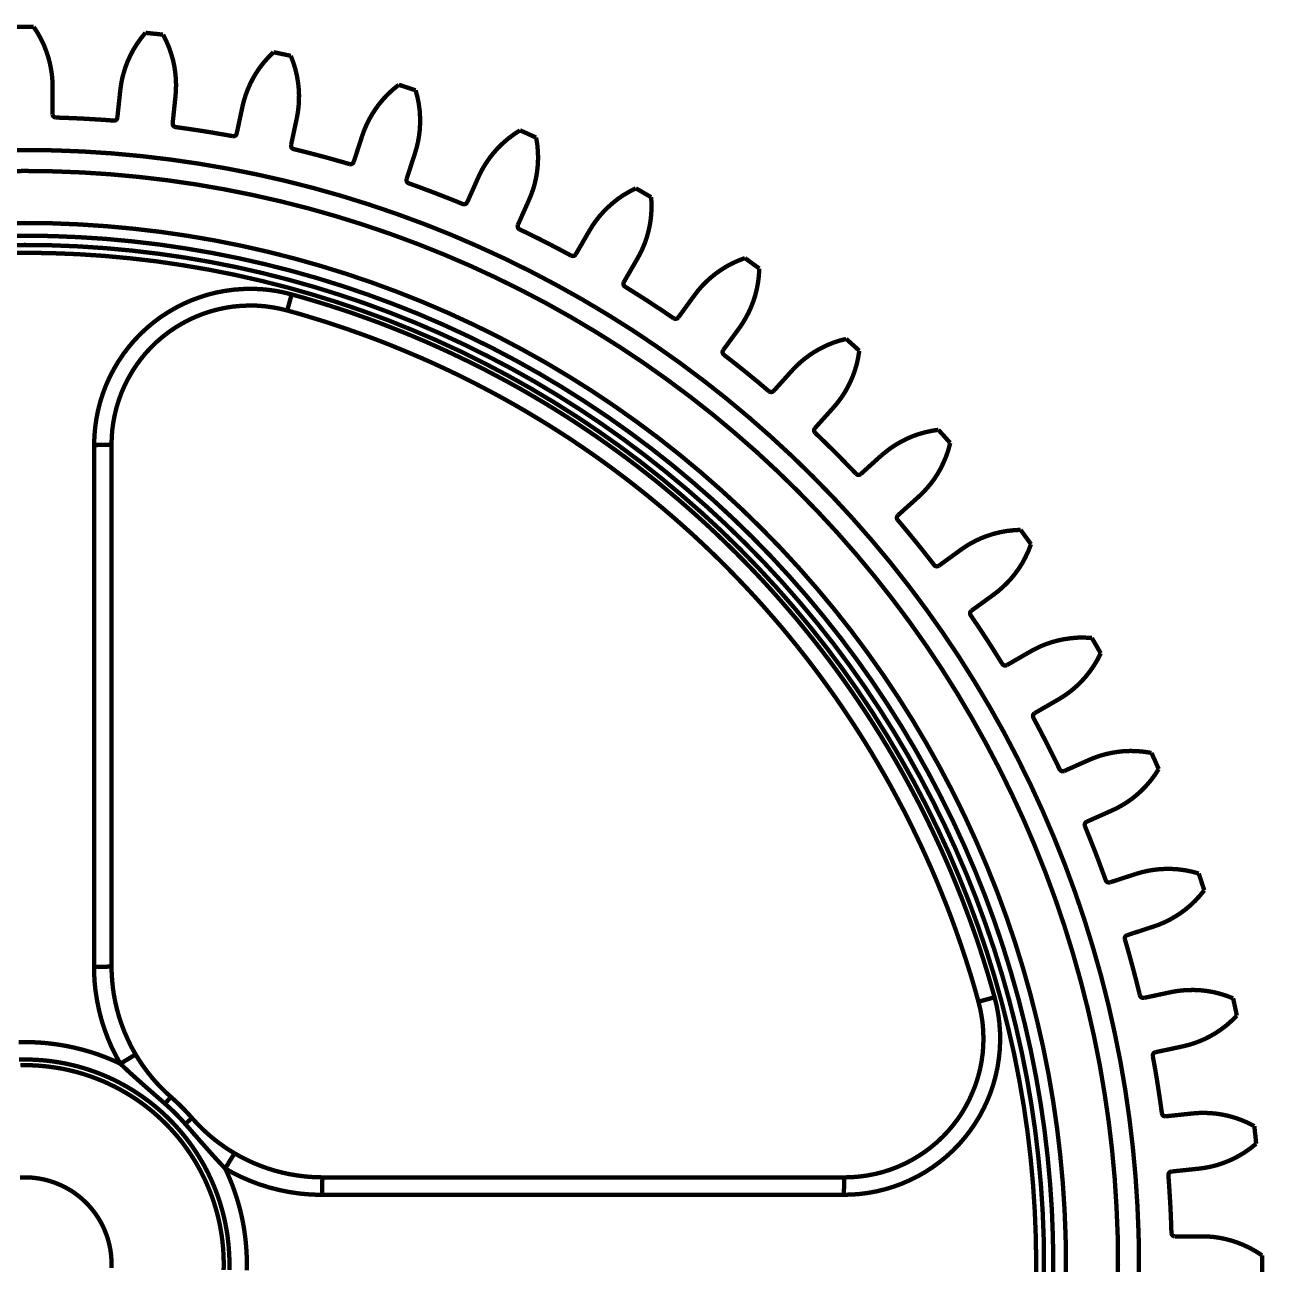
# Model space of a CAD drawing. Extents: x 1.1 to 21.8, y 1.7 to 15.4.
# Drawn here: x 12.366 to 15.178, y 12.146 to 14.959 of the extents above; entities that cross this region are included whole.
import ezdxf

# ---------------------------------------------------------------- set-up
doc = ezdxf.new("R2010")
doc.units = 0
doc.layers.get('0').update_dxf_attribs({"linetype": 'CONTINUOUS'})

msp = doc.modelspace()

# ---------------------------------------------------------------- linework, layer by layer
at = {"color": 0, "const_width": 0.00985}
for points in [[(12.3459, 14.9536), (12.351, 14.9536), (12.3609, 14.9536), (12.366, 14.9536), (12.371, 14.9536), (12.381, 14.9536), (12.386, 14.9536)], [(12.4288, 14.8182), (12.4284, 14.8314), (12.4273, 14.8447), (12.4253, 14.8579), (12.4227, 14.8712), (12.4192, 14.8846), (12.4149, 14.8976), (12.4092, 14.9122), (12.4025, 14.9262), (12.3947, 14.9403), (12.386, 14.9536)], [(12.5824, 14.8099), (12.5842, 14.8231), (12.5866, 14.8361), (12.59, 14.849), (12.594, 14.8621), (12.5989, 14.875), (12.6045, 14.8874), (12.6118, 14.9014), (12.62, 14.9147), (12.6293, 14.9278), (12.6394, 14.9403)], [(12.6394, 14.9403), (12.6494, 14.9393), (12.6544, 14.9387), (12.6594, 14.9382), (12.6644, 14.9378), (12.6693, 14.9372), (12.6793, 14.9361)], [(12.7077, 14.7969), (12.7087, 14.8103), (12.7089, 14.8235), (12.7084, 14.8368), (12.7071, 14.8504), (12.7051, 14.864), (12.7023, 14.8775), (12.698, 14.8925), (12.6929, 14.9072), (12.6866, 14.9219), (12.6793, 14.9361)], [(12.8595, 14.7726), (12.8627, 14.7856), (12.8666, 14.7983), (12.8712, 14.8108), (12.8766, 14.8233), (12.8828, 14.8356), (12.8897, 14.8475), (12.8984, 14.8606), (12.908, 14.8731), (12.9186, 14.885), (12.93, 14.8964)], [(12.93, 14.8964), (12.9349, 14.8953), (12.9447, 14.8933), (12.9496, 14.8922), (12.9545, 14.8913), (12.9594, 14.8901), (12.9643, 14.8892), (12.9692, 14.8881)], [(12.9829, 14.7467), (12.9852, 14.7597), (12.9869, 14.7729), (12.9878, 14.7862), (12.9879, 14.8), (12.9872, 14.8136), (12.9858, 14.8274), (12.9832, 14.8428), (12.9796, 14.8579), (12.9749, 14.8731), (12.9692, 14.8881)], [(12.4288, 14.7558), (12.4288, 14.8182)], [(13.1313, 14.7067), (13.1358, 14.7192), (13.141, 14.7314), (13.1469, 14.7433), (13.1537, 14.7553), (13.1611, 14.7668), (13.1692, 14.7779), (13.1792, 14.79), (13.19, 14.8014), (13.2018, 14.8122), (13.2143, 14.8224)], [(13.2143, 14.8224), (13.2238, 14.8193), (13.2286, 14.8178), (13.2334, 14.8163), (13.2382, 14.8146), (13.2429, 14.8131), (13.2477, 14.8115), (13.2524, 14.8099)], [(12.5758, 14.7482), (12.5824, 14.8099)], [(12.7012, 14.735), (12.7077, 14.7969)], [(13.2513, 14.6679), (13.255, 14.6807), (13.258, 14.6937), (13.2603, 14.7068), (13.2619, 14.7204), (13.2626, 14.7342), (13.2626, 14.7478), (13.2617, 14.7633), (13.2597, 14.7789), (13.2566, 14.7946), (13.2524, 14.8099)], [(12.8466, 14.7119), (12.8595, 14.7726)], [(12.4288, 14.7558), (12.4292, 14.7532), (12.4306, 14.7508), (12.4326, 14.7492), (12.4351, 14.7482), (12.4364, 14.7481)], [(12.4364, 14.7481), (12.4528, 14.7475), (12.4692, 14.7469), (12.4856, 14.7462), (12.502, 14.7454), (12.5183, 14.7444), (12.5347, 14.7435), (12.5511, 14.7424), (12.5674, 14.7411)], [(12.5758, 14.7482), (12.5751, 14.7456), (12.5736, 14.7433), (12.5713, 14.7418), (12.5688, 14.7411), (12.5674, 14.7411)], [(12.7012, 14.735), (12.7013, 14.7324), (12.7024, 14.7299), (12.7043, 14.7279), (12.7066, 14.7267), (12.708, 14.7264)], [(12.9699, 14.6858), (12.9829, 14.7467)], [(12.708, 14.7264), (12.7242, 14.7242), (12.7405, 14.7218), (12.7567, 14.7194), (12.7728, 14.7169), (12.7891, 14.7143), (12.8052, 14.7115), (12.8214, 14.7088), (12.8375, 14.7058)], [(12.8466, 14.7119), (12.8457, 14.7094), (12.8439, 14.7074), (12.8415, 14.7061), (12.8389, 14.7057), (12.8375, 14.7058)], [(13.1121, 14.6476), (13.1313, 14.7067)], [(13.3948, 14.6126), (13.4005, 14.6246), (13.407, 14.6363), (13.4141, 14.6475), (13.422, 14.6586), (13.4306, 14.6693), (13.4398, 14.6796), (13.451, 14.6904), (13.463, 14.7007), (13.4759, 14.7103), (13.4893, 14.719)], [(13.4893, 14.719), (13.4985, 14.715), (13.5031, 14.7129), (13.5077, 14.7108), (13.5259, 14.7026)], [(13.5099, 14.5615), (13.515, 14.5739), (13.5194, 14.5864), (13.523, 14.5992), (13.526, 14.6126), (13.5282, 14.6261), (13.5296, 14.6399), (13.5303, 14.6554), (13.5299, 14.671), (13.5285, 14.6869), (13.5259, 14.7026)], [(12.2996, 14.6736), (12.3658, 14.6744), (12.432, 14.6736), (12.498, 14.671), (12.5641, 14.6667), (12.63, 14.6606), (12.6957, 14.6528), (12.7612, 14.6433), (12.8264, 14.6321), (12.8913, 14.6192), (12.9559, 14.6046), (13.02, 14.5883), (13.0837, 14.5704), (13.1469, 14.5507), (13.2096, 14.5294), (13.2717, 14.5065), (13.3331, 14.4821), (13.3939, 14.4558), (13.454, 14.4282), (13.5134, 14.3989), (13.5719, 14.3681), (13.6297, 14.3358), (13.6866, 14.3019), (13.7425, 14.2667), (13.7975, 14.2299), (13.8516, 14.1917), (13.9046, 14.1521), (13.9567, 14.1111), (14.0075, 14.0688), (14.0572, 14.0251), (14.1058, 13.9803), (14.1532, 13.934), (14.1994, 13.8867), (14.2443, 13.8381), (14.2879, 13.7883), (14.3303, 13.7374), (14.3712, 13.6854), (14.4108, 13.6324), (14.449, 13.5784), (14.4858, 13.5234), (14.5211, 13.4674), (14.555, 13.4105), (14.5874, 13.3528), (14.6181, 13.2942), (14.6474, 13.2349), (14.6751, 13.1747), (14.7011, 13.114), (14.7257, 13.0525), (14.7486, 12.9904), (14.7699, 12.9277), (14.7894, 12.8645), (14.8075, 12.8008), (14.8238, 12.7367), (14.8383, 12.6722), (14.8513, 12.6073), (14.8625, 12.542), (14.8719, 12.4766), (14.8797, 12.4109), (14.8858, 12.3449), (14.8901, 12.2789), (14.8928, 12.2128), (14.8936, 12.1466), (14.8928, 12.0805)], [(12.9699, 14.6858), (12.9698, 14.6831), (12.9706, 14.6806), (12.9722, 14.6783), (12.9744, 14.6769), (12.9758, 14.6765)], [(12.9758, 14.6765), (12.9916, 14.6726), (13.0075, 14.6686), (13.0234, 14.6644), (13.0393, 14.6603), (13.0551, 14.656), (13.0709, 14.6515), (13.0867, 14.6471), (13.1024, 14.6425)], [(13.1121, 14.6476), (13.1109, 14.6453), (13.1089, 14.6435), (13.1064, 14.6424), (13.1038, 14.6422), (13.1024, 14.6425)], [(13.232, 14.6087), (13.2513, 14.6679)], [(12.3008, 14.626), (12.3658, 14.6269), (12.4307, 14.626), (12.4956, 14.6235), (12.5604, 14.6193), (12.625, 14.6133), (12.6895, 14.6057), (12.7538, 14.5964), (12.8178, 14.5853), (12.8815, 14.5726), (12.9448, 14.5583), (13.0077, 14.5424), (13.0702, 14.5247), (13.1322, 14.5054), (13.1937, 14.4846), (13.2546, 14.4621), (13.3149, 14.4381), (13.3746, 14.4125), (13.4335, 14.3853), (13.4918, 14.3565), (13.5493, 14.3264), (13.6059, 14.2946), (13.6617, 14.2614), (13.7166, 14.2268), (13.7706, 14.1907), (13.8236, 14.1532), (13.8757, 14.1143), (13.9267, 14.0742), (13.9765, 14.0326), (14.0254, 13.9899), (14.0731, 13.9457), (14.1196, 13.9004), (14.1649, 13.8539), (14.209, 13.8063), (14.2518, 13.7574), (14.2933, 13.7075), (14.3335, 13.6565), (14.3724, 13.6045), (14.4099, 13.5514), (14.446, 13.4974), (14.4806, 13.4425), (14.5137, 13.3867), (14.5454, 13.3301), (14.5757, 13.2726), (14.6044, 13.2144), (14.6317, 13.1554), (14.6572, 13.0958), (14.6813, 13.0355), (14.7038, 12.9746), (14.7247, 12.913), (14.7439, 12.851), (14.7615, 12.7885), (14.7775, 12.7256), (14.7919, 12.6623), (14.8046, 12.5986), (14.8154, 12.5346), (14.8249, 12.4703), (14.8325, 12.4059), (14.8385, 12.3412), (14.8426, 12.2764), (14.8453, 12.2115), (14.846, 12.1466), (14.8453, 12.0817)], [(13.232, 14.6087), (13.2316, 14.6061), (13.2322, 14.6035), (13.2336, 14.6011), (13.2356, 14.5994), (13.2368, 14.5989)], [(13.2368, 14.5989), (13.2523, 14.5933), (13.2677, 14.5876), (13.283, 14.5819), (13.2984, 14.5761), (13.3136, 14.5701), (13.3289, 14.5642), (13.3441, 14.5581), (13.3593, 14.5518)], [(13.3695, 14.5558), (13.3948, 14.6126)], [(13.6469, 14.4915), (13.6539, 14.5029), (13.6615, 14.5137), (13.6697, 14.5243), (13.6788, 14.5344), (13.6885, 14.5442), (13.6987, 14.5533), (13.711, 14.5632), (13.724, 14.5721), (13.7377, 14.5801), (13.7521, 14.5874)], [(13.7521, 14.5874), (13.7564, 14.585), (13.7608, 14.5825), (13.7695, 14.5775), (13.7738, 14.5749), (13.7782, 14.5724), (13.7824, 14.5699), (13.7868, 14.5674)], [(13.7561, 14.4288), (13.7624, 14.4404), (13.7681, 14.4525), (13.7731, 14.4649), (13.7774, 14.4778), (13.781, 14.4911), (13.7839, 14.5044), (13.7862, 14.5199), (13.7874, 14.5356), (13.7877, 14.5514), (13.7868, 14.5674)], [(13.3695, 14.5558), (13.368, 14.5536), (13.3658, 14.5521), (13.3633, 14.5512), (13.3606, 14.5514), (13.3593, 14.5518)], [(13.4846, 14.5047), (13.5099, 14.5615)], [(14.7272, 12.0847), (14.7279, 12.1466), (14.7279, 12.1466), (14.7272, 12.2084), (14.7247, 12.2702), (14.7207, 12.3319), (14.715, 12.3935), (14.7078, 12.4549), (14.6989, 12.5161), (14.6885, 12.5771), (14.6764, 12.6378), (14.6626, 12.698), (14.6475, 12.758), (14.6307, 12.8175), (14.6124, 12.8766), (14.5925, 12.9351), (14.5711, 12.9932), (14.5481, 13.0506), (14.5237, 13.1074), (14.4979, 13.1636), (14.4706, 13.219), (14.4417, 13.2738), (14.4115, 13.3277), (14.3799, 13.3809), (14.3469, 13.4332), (14.3125, 13.4846), (14.2768, 13.535), (14.2399, 13.5846), (14.2015, 13.6332), (14.1619, 13.6807), (14.1212, 13.7272), (14.0793, 13.7726), (14.0361, 13.8169), (13.9918, 13.8601), (13.9464, 13.9021), (13.8999, 13.9428), (13.8523, 13.9824), (13.8038, 14.0207), (13.7542, 14.0576), (13.7037, 14.0933), (13.6523, 14.1278), (13.6, 14.1607), (13.5469, 14.1924), (13.4929, 14.2225), (13.4382, 14.2514), (13.3827, 14.2787), (13.3266, 14.3046), (13.2698, 14.329), (13.2123, 14.3519), (13.1543, 14.3733), (13.0957, 14.3932), (13.0367, 14.4115), (12.9772, 14.4283), (12.9172, 14.4435), (12.8569, 14.4572), (12.7962, 14.4693), (12.7353, 14.4797), (12.6741, 14.4886), (12.6127, 14.4958), (12.5511, 14.5015), (12.4894, 14.5056), (12.4276, 14.5081), (12.3658, 14.5088), (12.3039, 14.5081)], [(12.3047, 14.4792), (12.3658, 14.4799), (12.4269, 14.4792), (12.4879, 14.4767), (12.5488, 14.4728), (12.6097, 14.4671), (12.6704, 14.46), (12.7308, 14.4511), (12.791, 14.4408), (12.8509, 14.4289), (12.9105, 14.4154), (12.9697, 14.4004), (13.0285, 14.3839), (13.0868, 14.3657), (13.1446, 14.3461), (13.2019, 14.3249), (13.2587, 14.3024), (13.3148, 14.2782), (13.3703, 14.2526), (13.4251, 14.2257), (13.4791, 14.1972), (13.5324, 14.1674), (13.5849, 14.1361), (13.6366, 14.1035), (13.6874, 14.0696), (13.7372, 14.0343), (13.7862, 13.9978), (13.8342, 13.9599), (13.8811, 13.9208), (13.9271, 13.8806), (13.9719, 13.8391), (14.0157, 13.7965), (14.0583, 13.7528), (14.0997, 13.7079), (14.14, 13.662), (14.179, 13.615), (14.2169, 13.5671), (14.2535, 13.5181), (14.2888, 13.4682), (14.3226, 13.4174), (14.3553, 13.3658), (14.3865, 13.3133), (14.4164, 13.26), (14.4447, 13.2059), (14.4718, 13.1512), (14.4974, 13.0957), (14.5215, 13.0396), (14.5442, 12.9828), (14.5653, 12.9255), (14.5849, 12.8676), (14.6029, 12.8093), (14.6196, 12.7505), (14.6346, 12.6913), (14.6481, 12.6317), (14.66, 12.5718), (14.6704, 12.5116), (14.6792, 12.4512), (14.6863, 12.3905), (14.6919, 12.3296), (14.696, 12.2687), (14.6983, 12.2077), (14.6992, 12.1466), (14.6992, 12.1466), (14.6983, 12.0855)], [(13.4846, 14.5047), (13.4839, 14.5021), (13.4842, 14.4994), (13.4853, 14.4969), (13.4872, 14.495), (13.4884, 14.4943)], [(13.4884, 14.4943), (13.5032, 14.4872), (13.5179, 14.48), (13.5326, 14.4728), (13.5472, 14.4653), (13.5618, 14.4578), (13.5763, 14.4503), (13.5908, 14.4425), (13.6053, 14.4347)], [(13.6158, 14.4378), (13.6469, 14.4915)], [(14.6774, 12.086), (14.6781, 12.1466), (14.6774, 12.2071), (14.675, 12.2676), (14.671, 12.328), (14.6654, 12.3883), (14.6583, 12.4484), (14.6496, 12.5084), (14.6394, 12.568), (14.6276, 12.6274), (14.6142, 12.6864), (14.5993, 12.7451), (14.5829, 12.8033), (14.565, 12.8612), (14.5454, 12.9185), (14.5246, 12.9753), (14.5021, 13.0315), (14.4782, 13.0871), (14.4529, 13.1421), (14.4261, 13.1964), (14.3979, 13.2499), (14.3683, 13.3028), (14.3374, 13.3548), (14.305, 13.406), (14.2714, 13.4563), (14.2365, 13.5058), (14.2003, 13.5543), (14.1628, 13.6018), (14.124, 13.6483), (14.0842, 13.6938), (14.0431, 13.7383), (14.0008, 13.7817), (13.9575, 13.8239), (13.9131, 13.865), (13.8675, 13.9049), (13.821, 13.9436), (13.7734, 13.9811), (13.7249, 14.0174), (13.6755, 14.0522), (13.6252, 14.0858), (13.5739, 14.1182), (13.5219, 14.1492), (13.4691, 14.1788), (13.4155, 14.2069), (13.3613, 14.2336), (13.3063, 14.259), (13.2507, 14.2829), (13.1944, 14.3053), (13.1376, 14.3264), (13.0803, 14.3457), (13.0225, 14.3637), (12.9643, 14.3801), (12.9055, 14.3951), (12.8465, 14.4085), (12.7872, 14.4203), (12.7275, 14.4306), (12.6676, 14.4392), (12.6075, 14.4463), (12.5472, 14.4518), (12.4868, 14.4558), (12.4263, 14.4582), (12.3658, 14.4589), (12.3052, 14.4582)], [(12.3057, 14.4404), (12.3658, 14.4413), (12.4258, 14.4404), (12.4858, 14.4381), (12.5458, 14.4342), (12.6056, 14.4286), (12.6653, 14.4217), (12.7247, 14.4129), (12.7839, 14.4028), (12.8428, 14.3911), (12.9014, 14.3778), (12.9597, 14.3631), (13.0175, 14.3467), (13.0749, 14.3289), (13.1317, 14.3096), (13.1881, 14.2889), (13.2439, 14.2665), (13.2991, 14.2428), (13.3536, 14.2178), (13.4075, 14.1911), (13.4607, 14.1632), (13.5131, 14.1338), (13.5647, 14.1031), (13.6155, 14.071), (13.6655, 14.0376), (13.7145, 14.0029), (13.7626, 13.9671), (13.8098, 13.9299), (13.856, 13.8914), (13.9011, 13.8518), (13.9453, 13.811), (13.9883, 13.7692), (14.0303, 13.7261), (14.071, 13.682), (14.1106, 13.6368), (14.149, 13.5907), (14.1862, 13.5435), (14.2222, 13.4953), (14.2568, 13.4463), (14.2901, 13.3964), (14.3222, 13.3455), (14.3529, 13.2939), (14.3824, 13.2415), (14.4103, 13.1883), (14.4368, 13.1344), (14.4621, 13.0799), (14.4857, 13.0247), (14.5079, 12.9689), (14.5287, 12.9125), (14.5481, 12.8557), (14.566, 12.7983), (14.5822, 12.7405), (14.5969, 12.6823), (14.6103, 12.6237), (14.6219, 12.5648), (14.6322, 12.5055), (14.6408, 12.4461), (14.6478, 12.3864), (14.6533, 12.3266), (14.6572, 12.2667), (14.6596, 12.2067), (14.6604, 12.1466), (14.6596, 12.0865)], [(13.6158, 14.4378), (13.6142, 14.4358), (13.6118, 14.4343), (13.6092, 14.4339), (13.6066, 14.4343), (13.6053, 14.4347)], [(13.7249, 14.3747), (13.7561, 14.4288)], [(13.885, 14.3447), (13.8931, 14.3553), (13.9018, 14.3653), (13.9111, 14.3749), (13.9213, 14.3842), (13.9318, 14.3928), (13.9429, 14.4008), (13.9562, 14.4093), (13.97, 14.4168), (13.9846, 14.4235), (13.9996, 14.4292)], [(13.9996, 14.4292), (14.0158, 14.4174), (14.0199, 14.4144), (14.024, 14.4115), (14.0281, 14.4085), (14.0321, 14.4056)], [(13.9871, 14.2708), (13.9946, 14.2819), (14.0014, 14.2933), (14.0076, 14.305), (14.0133, 14.3175), (14.0183, 14.3303), (14.0226, 14.3433), (14.0265, 14.3585), (14.0293, 14.3738), (14.0313, 14.3896), (14.0321, 14.4056)], [(13.7249, 14.3747), (13.724, 14.3722), (13.724, 14.3696), (13.7249, 14.3671), (13.7266, 14.365), (13.7277, 14.3642)], [(12.5231, 14.0051), (12.5237, 14.025), (12.5254, 14.0449), (12.5282, 14.0647), (12.5321, 14.0843), (12.5371, 14.1036), (12.5431, 14.1225), (12.5502, 14.1411), (12.5584, 14.1593), (12.5677, 14.1771), (12.5778, 14.1943), (12.5889, 14.2108), (12.6009, 14.2267), (12.6138, 14.2419), (12.6276, 14.2564), (12.6421, 14.27), (12.6574, 14.2829), (12.6734, 14.2949), (12.6899, 14.3058), (12.7071, 14.3158), (12.7248, 14.325), (12.7431, 14.3331), (12.7618, 14.34), (12.7808, 14.3461), (12.8001, 14.351), (12.8196, 14.3547), (12.8393, 14.3574), (12.8592, 14.359), (12.8791, 14.3594), (12.899, 14.3589), (12.9188, 14.3571), (12.9364, 14.3546), (12.9539, 14.3511), (12.9712, 14.3468)], [(12.9612, 14.3103), (12.9612, 14.3106), (12.9614, 14.3111), (12.9616, 14.3121), (12.962, 14.3135), (12.9625, 14.3151), (12.9631, 14.3172), (12.9637, 14.3196), (12.9645, 14.3222), (12.9652, 14.3253), (12.9662, 14.3285), (12.9671, 14.3318), (12.968, 14.3354), (12.9691, 14.3392), (12.9701, 14.3429), (12.9712, 14.3468)], [(12.9712, 14.3468), (12.9996, 14.3388), (13.0278, 14.3304), (13.056, 14.3217), (13.084, 14.3126), (13.112, 14.3032), (13.1398, 14.2933), (13.1675, 14.2832), (13.195, 14.2726), (13.2224, 14.2617), (13.2497, 14.2504), (13.2768, 14.2389), (13.3037, 14.2269), (13.3305, 14.2146), (13.3572, 14.2019), (13.3836, 14.189), (13.4099, 14.1757), (13.4361, 14.1619), (13.462, 14.1481), (13.4878, 14.1338), (13.5134, 14.119), (13.5388, 14.104), (13.564, 14.0888), (13.589, 14.0731), (13.6138, 14.0571), (13.6383, 14.0408), (13.6627, 14.0242), (13.6868, 14.0072), (13.7108, 13.9901), (13.7345, 13.9725), (13.758, 13.9547), (13.7813, 13.9365), (13.8043, 13.9182), (13.827, 13.8993), (13.8496, 13.8804), (13.8718, 13.8611), (13.8939, 13.8414), (13.9157, 13.8215), (13.9371, 13.8014), (13.9583, 13.7809), (13.9794, 13.7602), (14.0001, 13.7392), (14.0206, 13.718), (14.0407, 13.6965), (14.0606, 13.6747), (14.0801, 13.6527), (14.0994, 13.6304), (14.1186, 13.6079), (14.1372, 13.5851), (14.1557, 13.5621), (14.1739, 13.5388), (14.1917, 13.5153), (14.2092, 13.4916), (14.2264, 13.4677), (14.2433, 13.4436), (14.26, 13.4192), (14.2763, 13.3946), (14.2922, 13.3698), (14.3079, 13.3448), (14.3232, 13.3196), (14.3382, 13.2942), (14.3529, 13.2687), (14.3672, 13.2429), (14.3812, 13.2169), (14.3949, 13.1908), (14.4082, 13.1645), (14.4211, 13.138), (14.4337, 13.1114), (14.4461, 13.0846), (14.4581, 13.0576), (14.4696, 13.0305), (14.4808, 13.0033), (14.4918, 12.9759), (14.5022, 12.9483), (14.5125, 12.9206), (14.5224, 12.8928), (14.5318, 12.8649), (14.5408, 12.8369), (14.5496, 12.8087), (14.5579, 12.7804), (14.566, 12.752)], [(13.7277, 14.3642), (13.7416, 14.3556), (13.7555, 14.3468), (13.7693, 14.3381), (13.7831, 14.3292), (13.7968, 14.3201), (13.8105, 14.3111), (13.8241, 14.3019), (13.8377, 14.2926)], [(13.8485, 14.2946), (13.885, 14.3447)], [(12.9612, 14.3103), (12.9442, 14.3144), (12.927, 14.3176), (12.9097, 14.32), (12.8919, 14.3213), (12.8739, 14.3215), (12.856, 14.3208), (12.8386, 14.3192), (12.8213, 14.3165), (12.8043, 14.3129), (12.7869, 14.3082), (12.7699, 14.3026), (12.7533, 14.296), (12.7374, 14.2886), (12.722, 14.2804), (12.7071, 14.2714), (12.6923, 14.2613), (12.6781, 14.2503), (12.6645, 14.2386), (12.652, 14.2264), (12.6401, 14.2136), (12.6291, 14.2001), (12.6184, 14.1856), (12.6087, 14.1706), (12.5998, 14.155), (12.592, 14.1394), (12.585, 14.1233), (12.579, 14.1069), (12.5738, 14.0897), (12.5696, 14.0724), (12.5663, 14.0546), (12.5642, 14.0387), (12.563, 14.0226), (12.5626, 14.0067)], [(14.5294, 12.742), (14.5215, 12.7702), (14.5132, 12.7984), (14.5044, 12.8264), (14.4953, 12.8543), (14.4858, 12.8822), (14.4761, 12.9098), (14.466, 12.9374), (14.4554, 12.9648), (14.4444, 12.9921), (14.4333, 13.0192), (14.4217, 13.0462), (14.4097, 13.073), (14.3974, 13.0997), (14.3847, 13.1262), (14.3718, 13.1525), (14.3585, 13.1787), (14.3447, 13.2046), (14.3308, 13.2305), (14.3164, 13.2561), (14.3017, 13.2815), (14.2867, 13.3068), (14.2714, 13.3318), (14.2557, 13.3566), (14.2397, 13.3812), (14.2233, 13.4057), (14.2068, 13.4298), (14.1897, 13.4538), (14.1725, 13.4776), (14.155, 13.5011), (14.1371, 13.5244), (14.1189, 13.5475), (14.1004, 13.5703), (14.0817, 13.5929), (14.0625, 13.6152), (14.0432, 13.6373), (14.0236, 13.6591), (14.0036, 13.6807), (13.9833, 13.702), (13.9629, 13.723), (13.9422, 13.7438), (13.9211, 13.7643), (13.8999, 13.7844), (13.8783, 13.8044), (13.8564, 13.8241), (13.8344, 13.8434), (13.812, 13.8625), (13.7894, 13.8813), (13.7667, 13.8997), (13.7436, 13.9179), (13.7203, 13.9358), (13.6968, 13.9533), (13.673, 13.9707), (13.649, 13.9876), (13.6248, 14.0042), (13.6004, 14.0206), (13.5758, 14.0365), (13.5509, 14.0522), (13.5259, 14.0675), (13.5007, 14.0826), (13.4753, 14.0972), (13.4496, 14.1117), (13.4238, 14.1256), (13.3978, 14.1393), (13.3717, 14.1526), (13.3453, 14.1657), (13.3188, 14.1783), (13.2922, 14.1906), (13.2653, 14.2025), (13.2384, 14.214), (13.2112, 14.2253), (13.184, 14.2363), (13.1566, 14.2468), (13.129, 14.2569), (13.1013, 14.2667), (13.0735, 14.2761), (13.0456, 14.2853), (13.0176, 14.2939), (12.9894, 14.3024), (12.9612, 14.3103)], [(13.8485, 14.2946), (13.8466, 14.2926), (13.8441, 14.2917), (13.8414, 14.2914), (13.8389, 14.2921), (13.8377, 14.2926)], [(13.9504, 14.2206), (13.9871, 14.2708)], [(14.1064, 14.1739), (14.1156, 14.1835), (14.1253, 14.1926), (14.1356, 14.2011), (14.1465, 14.2093), (14.1581, 14.2168), (14.1699, 14.2236), (14.184, 14.2307), (14.1986, 14.2367), (14.2138, 14.2418), (14.2292, 14.2458)], [(14.2292, 14.2458), (14.2331, 14.2425), (14.2367, 14.2392), (14.2442, 14.2325), (14.2479, 14.2292), (14.2517, 14.2258), (14.2553, 14.2224), (14.259, 14.219)], [(13.9504, 14.2206), (13.9492, 14.2181), (13.9489, 14.2154), (13.9496, 14.2128), (13.951, 14.2106), (13.9519, 14.2096)], [(13.9519, 14.2096), (13.965, 14.1996), (13.9779, 14.1894), (13.9907, 14.1793), (14.0035, 14.169), (14.0161, 14.1586), (14.0289, 14.1482), (14.0414, 14.1376), (14.0539, 14.1271)], [(14.2001, 14.0897), (14.2089, 14.1), (14.2168, 14.1106), (14.2243, 14.1215), (14.2313, 14.1335), (14.2375, 14.1456), (14.2431, 14.1581), (14.2486, 14.1728), (14.2531, 14.1878), (14.2565, 14.2033), (14.259, 14.219)], [(14.0649, 14.1278), (14.1064, 14.1739)], [(14.0649, 14.1278), (14.0628, 14.1261), (14.0603, 14.1253), (14.0575, 14.1254), (14.055, 14.1263), (14.0539, 14.1271)], [(14.1585, 14.0435), (14.2001, 14.0897)], [(14.1585, 14.0435), (14.1571, 14.0412), (14.1565, 14.0386), (14.1568, 14.036), (14.1581, 14.0336), (14.159, 14.0325)], [(14.159, 14.0325), (14.1708, 14.0213), (14.1825, 14.0099), (14.1943, 13.9983), (14.2058, 13.9868), (14.2175, 13.9751), (14.2289, 13.9633), (14.2404, 13.9517), (14.2517, 13.9397)], [(14.3087, 13.981), (14.3189, 13.9894), (14.3296, 13.9975), (14.3406, 14.0049), (14.3525, 14.0119), (14.3646, 14.0181), (14.3772, 14.0238), (14.3918, 14.0292), (14.4069, 14.0336), (14.4226, 14.0371), (14.4385, 14.0396)], [(14.4385, 14.0396), (14.4451, 14.0322), (14.4486, 14.0285), (14.4519, 14.0247), (14.4586, 14.0172), (14.4653, 14.0097)], [(12.5229, 12.821), (12.5229, 12.8997), (12.523, 13.2145), (12.5231, 14.0051)], [(12.5626, 14.0067), (12.5624, 14.0064), (12.5618, 14.0063), (12.5609, 14.0063), (12.5596, 14.006), (12.5579, 14.006), (12.5559, 14.0058), (12.5537, 14.0057), (12.5511, 14.0056), (12.5482, 14.0054), (12.545, 14.0054), (12.5417, 14.0053), (12.5382, 14.0053), (12.5346, 14.0053), (12.5308, 14.0051), (12.5231, 14.0051)], [(12.5626, 14.0067), (12.5626, 12.8224)], [(14.3933, 13.8874), (14.4029, 13.8965), (14.4119, 13.9063), (14.4206, 13.9165), (14.4288, 13.9275), (14.4363, 13.939), (14.4431, 13.9508), (14.45, 13.9649), (14.4561, 13.9793), (14.4612, 13.9943), (14.4653, 14.0097)], [(14.2626, 13.9393), (14.3087, 13.981)], [(14.2626, 13.9393), (14.2604, 13.9379), (14.2578, 13.9374), (14.2551, 13.9376), (14.2528, 13.9389), (14.2517, 13.9397)], [(14.3469, 13.8458), (14.3933, 13.8874)], [(14.3469, 13.8458), (14.3453, 13.8436), (14.3444, 13.841), (14.3444, 13.8384), (14.3454, 13.8359), (14.3463, 13.8348)], [(14.3463, 13.8348), (14.3569, 13.8223), (14.3674, 13.8097), (14.3778, 13.797), (14.3882, 13.7843), (14.3985, 13.7715), (14.4086, 13.7587), (14.4188, 13.7458), (14.4289, 13.7328)], [(14.4899, 13.7677), (14.5008, 13.7752), (14.5124, 13.7821), (14.524, 13.7883), (14.5365, 13.794), (14.5493, 13.7989), (14.5624, 13.8032), (14.5776, 13.807), (14.5931, 13.8099), (14.6089, 13.8117), (14.625, 13.8126)], [(14.625, 13.8126), (14.6279, 13.8085), (14.631, 13.8045), (14.6339, 13.8004), (14.6368, 13.7964), (14.6486, 13.7801)], [(14.5642, 13.6659), (14.5747, 13.674), (14.5847, 13.6828), (14.5943, 13.6921), (14.6036, 13.7021), (14.6122, 13.7127), (14.6203, 13.7238), (14.6288, 13.737), (14.6361, 13.7508), (14.6429, 13.7652), (14.6486, 13.7801)], [(14.4397, 13.7312), (14.4899, 13.7677)], [(14.4397, 13.7312), (14.4372, 13.7301), (14.4346, 13.7298), (14.4319, 13.7304), (14.4297, 13.7318), (14.4289, 13.7328)], [(14.5137, 13.6293), (14.5642, 13.6659)], [(14.5137, 13.6293), (14.5119, 13.6274), (14.5107, 13.6249), (14.5106, 13.6223), (14.5111, 13.6197), (14.5119, 13.6185)], [(14.5119, 13.6185), (14.5211, 13.6049), (14.5303, 13.5914), (14.5393, 13.5777), (14.5483, 13.564), (14.5572, 13.5502), (14.566, 13.5363), (14.5747, 13.5224), (14.5833, 13.5085)], [(14.6478, 13.5368), (14.6594, 13.5431), (14.6715, 13.5488), (14.6837, 13.5537), (14.6968, 13.5581), (14.7101, 13.5616), (14.7235, 13.5645), (14.739, 13.5667), (14.7547, 13.568), (14.7707, 13.5681), (14.7867, 13.5673)], [(14.7867, 13.5673), (14.7918, 13.5586), (14.8068, 13.5326)], [(14.594, 13.5058), (14.6478, 13.5368)], [(14.7108, 13.4278), (14.7222, 13.4348), (14.7332, 13.4424), (14.7436, 13.4506), (14.7539, 13.4597), (14.7636, 13.4693), (14.7728, 13.4795), (14.7825, 13.4918), (14.7914, 13.5047), (14.7996, 13.5183), (14.8068, 13.5326)], [(14.594, 13.5058), (14.5915, 13.5049), (14.5888, 13.5048), (14.5862, 13.5058), (14.5842, 13.5074), (14.5833, 13.5085)], [(14.6569, 13.3967), (14.7108, 13.4278)], [(14.6569, 13.3967), (14.6549, 13.395), (14.6535, 13.3926), (14.6531, 13.39), (14.6535, 13.3874), (14.654, 13.3861)], [(14.654, 13.3861), (14.6617, 13.3717), (14.6694, 13.3572), (14.6769, 13.3427), (14.6844, 13.3281), (14.6919, 13.3134), (14.7064, 13.284), (14.7136, 13.2692)], [(14.7806, 13.2907), (14.7928, 13.2957), (14.8054, 13.3001), (14.8182, 13.3037), (14.8317, 13.3066), (14.8451, 13.3089), (14.8587, 13.3103), (14.8744, 13.3109), (14.8901, 13.3105), (14.9061, 13.309), (14.9219, 13.3064)], [(14.9219, 13.3064), (14.924, 13.3019), (14.9261, 13.2972), (14.9303, 13.2881), (14.9322, 13.2836), (14.9343, 13.279), (14.9363, 13.2744), (14.9383, 13.2698)], [(14.7239, 13.2654), (14.7213, 13.2648), (14.7185, 13.265), (14.7161, 13.2662), (14.7142, 13.2681), (14.7136, 13.2692)], [(14.7239, 13.2654), (14.7806, 13.2907)], [(14.8319, 13.1757), (14.844, 13.1814), (14.8557, 13.1879), (14.8669, 13.1949), (14.8781, 13.2028), (14.8887, 13.2114), (14.899, 13.2207), (14.9099, 13.2318), (14.9201, 13.2437), (14.9296, 13.2564), (14.9383, 13.2698)], [(14.775, 13.1503), (14.8319, 13.1757)], [(14.775, 13.1503), (14.7728, 13.1489), (14.7713, 13.1467), (14.7704, 13.1441), (14.7706, 13.1414), (14.771, 13.1401)], [(14.771, 13.1401), (14.7772, 13.1249), (14.7833, 13.1097), (14.7893, 13.0945), (14.7953, 13.0792), (14.8011, 13.0639), (14.8068, 13.0485), (14.8181, 13.0177)], [(14.8279, 13.0128), (14.8251, 13.0124), (14.8226, 13.013), (14.8203, 13.0144), (14.8186, 13.0164), (14.8181, 13.0177)], [(14.8279, 13.0128), (14.8869, 13.032)], [(14.8869, 13.032), (14.8996, 13.0357), (14.9126, 13.0387), (14.9257, 13.041), (14.9393, 13.0425), (14.9531, 13.0433), (14.9668, 13.0433), (14.9824, 13.0423), (14.9981, 13.0403), (15.0137, 13.0371), (15.0293, 13.0329)], [(15.0293, 13.0329), (15.0307, 13.0281), (15.0324, 13.0233), (15.0339, 13.0186), (15.0354, 13.0138), (15.0369, 13.0091), (15.0386, 13.0043), (15.0417, 12.9947)], [(14.926, 12.9123), (14.9385, 12.9167), (14.9508, 12.9219), (14.9628, 12.9277), (14.9747, 12.9345), (14.9863, 12.9419), (14.9974, 12.9499), (15.0094, 12.9599), (15.0208, 12.9707), (15.0315, 12.9823), (15.0417, 12.9947)], [(14.8668, 12.893), (14.926, 12.9123)], [(14.8668, 12.893), (14.8644, 12.8918), (14.8626, 12.8898), (14.8615, 12.8873), (14.8614, 12.8846), (14.8617, 12.8833)], [(14.8617, 12.8833), (14.8663, 12.8676), (14.8708, 12.8518), (14.8751, 12.8359), (14.8794, 12.8202), (14.8836, 12.8043), (14.8878, 12.7884), (14.8917, 12.7725), (14.8956, 12.7566)], [(12.5626, 12.8224), (12.5624, 12.8223), (12.5618, 12.8222), (12.5609, 12.822), (12.5596, 12.8219), (12.5579, 12.8218), (12.5559, 12.8216), (12.5536, 12.8215), (12.5509, 12.8214), (12.5481, 12.8213), (12.5449, 12.8212), (12.5416, 12.8212), (12.5381, 12.8211), (12.5344, 12.8211), (12.5307, 12.821), (12.5229, 12.821)], [(12.5825, 12.6014), (12.5723, 12.6198), (12.5629, 12.6387), (12.5546, 12.658), (12.547, 12.6782), (12.5404, 12.6987), (12.5349, 12.7195), (12.5297, 12.7444), (12.5259, 12.7695), (12.5242, 12.7867), (12.5232, 12.8038), (12.5229, 12.821)], [(12.5626, 12.8224), (12.5629, 12.8062), (12.564, 12.7899), (12.5657, 12.7735), (12.568, 12.7573), (12.5712, 12.7408), (12.575, 12.7245), (12.5795, 12.7082), (12.5848, 12.6922), (12.5915, 12.6743), (12.5992, 12.6568), (12.6076, 12.6395), (12.617, 12.6227)], [(14.905, 12.7507), (14.9656, 12.7636)], [(14.9656, 12.7636), (14.9786, 12.766), (14.9919, 12.7676), (15.0053, 12.7685), (15.0189, 12.7686), (15.0326, 12.768), (15.0462, 12.7665), (15.0618, 12.7639), (15.0769, 12.7602), (15.0924, 12.7554), (15.1072, 12.7496)], [(14.566, 12.752), (14.5707, 12.7328), (14.5743, 12.7132), (14.5769, 12.6934), (14.5783, 12.6736), (14.5786, 12.6537), (14.5779, 12.6338), (14.5758, 12.6141), (14.5729, 12.5944), (14.5687, 12.5749), (14.5635, 12.5557), (14.5572, 12.5368), (14.5499, 12.5183), (14.5415, 12.5004), (14.5322, 12.4828), (14.5218, 12.4658), (14.5106, 12.4494), (14.4983, 12.4336), (14.4854, 12.4186), (14.4715, 12.4044), (14.4568, 12.3909), (14.4414, 12.3783), (14.4253, 12.3665), (14.4086, 12.3556), (14.3914, 12.3458), (14.3736, 12.337), (14.3553, 12.329), (14.3365, 12.3222), (14.3175, 12.3164), (14.2981, 12.3117), (14.2785, 12.3081), (14.2606, 12.3058), (14.2424, 12.3044), (14.2243, 12.304)], [(14.2257, 12.3434), (14.2432, 12.3439), (14.2607, 12.3454), (14.2779, 12.3478), (14.2956, 12.3513), (14.3131, 12.3557), (14.3301, 12.3612), (14.3464, 12.3675), (14.3624, 12.3746), (14.3779, 12.3826), (14.3933, 12.3918), (14.4083, 12.4018), (14.4226, 12.4126), (14.436, 12.4239), (14.4486, 12.4359), (14.4607, 12.4486), (14.4722, 12.4623), (14.4831, 12.4767), (14.4931, 12.4917), (14.5018, 12.5067), (14.5097, 12.5223), (14.5168, 12.5383), (14.5233, 12.555), (14.5287, 12.5722), (14.5332, 12.5896), (14.5365, 12.6067), (14.5389, 12.624), (14.5403, 12.6414), (14.5407, 12.6593), (14.5401, 12.6773), (14.5386, 12.6952), (14.5362, 12.7109), (14.5332, 12.7266), (14.5294, 12.742)], [(14.5294, 12.742), (14.5296, 12.742), (14.5303, 12.7422), (14.5313, 12.7425), (14.5325, 12.7428), (14.5343, 12.7433), (14.5364, 12.7439), (14.5388, 12.7445), (14.5414, 12.7453), (14.5444, 12.7461), (14.5476, 12.747), (14.551, 12.7479), (14.5546, 12.7489), (14.5583, 12.7499), (14.5621, 12.751), (14.566, 12.752)], [(14.905, 12.7507), (14.9022, 12.7506), (14.8997, 12.7514), (14.8975, 12.753), (14.8961, 12.7553), (14.8956, 12.7566)], [(15.1072, 12.7496), (15.1083, 12.7447), (15.1094, 12.7398), (15.1104, 12.7349), (15.1115, 12.73), (15.1125, 12.7251), (15.1136, 12.7202), (15.1146, 12.7153), (15.1156, 12.7104)], [(14.9921, 12.6404), (15.005, 12.6436), (15.0176, 12.6474), (15.0303, 12.652), (15.0428, 12.6574), (15.055, 12.6636), (15.0669, 12.6705), (15.0799, 12.6791), (15.0924, 12.6886), (15.1043, 12.6991), (15.1156, 12.7104)], [(12.3518, 12.6502), (12.3658, 12.6504), (12.3798, 12.6502), (12.3938, 12.6496), (12.4077, 12.6487), (12.4217, 12.6473), (12.4355, 12.6456), (12.4494, 12.6434), (12.4632, 12.6409), (12.4768, 12.638), (12.4905, 12.6347), (12.504, 12.6311), (12.5174, 12.6271), (12.5307, 12.6227), (12.5438, 12.6179), (12.5569, 12.6127), (12.5698, 12.6073), (12.5825, 12.6014)], [(12.5825, 12.6014), (12.5859, 12.6034), (12.5893, 12.6054), (12.5926, 12.6074), (12.5958, 12.6093), (12.5988, 12.6112), (12.6018, 12.6129), (12.6045, 12.6146), (12.607, 12.6161), (12.6093, 12.6176), (12.6113, 12.6188), (12.6131, 12.6199), (12.6157, 12.6216), (12.6164, 12.6222), (12.6169, 12.6226), (12.617, 12.6227)], [(12.617, 12.6227), (12.6237, 12.6118), (12.6307, 12.6011), (12.6381, 12.5906), (12.6459, 12.5803), (12.654, 12.5702), (12.6625, 12.5603), (12.6714, 12.5507), (12.6807, 12.5413), (12.6889, 12.5335), (12.6973, 12.526)], [(14.9311, 12.6275), (14.9286, 12.6265), (14.9265, 12.6247), (14.9253, 12.6223), (14.9249, 12.6197), (14.925, 12.6183)], [(14.9311, 12.6275), (14.9921, 12.6404)], [(12.3525, 12.6107), (12.3658, 12.6109), (12.379, 12.6107), (12.3923, 12.6101), (12.4055, 12.6092), (12.4187, 12.6079), (12.4319, 12.6062), (12.4449, 12.6041), (12.458, 12.6017), (12.4709, 12.5988), (12.4838, 12.5957), (12.4966, 12.5921), (12.5092, 12.5882), (12.5218, 12.5839), (12.5342, 12.5793), (12.5465, 12.5743), (12.5587, 12.569), (12.5706, 12.5633), (12.5825, 12.5572), (12.5941, 12.5509), (12.6055, 12.5442), (12.6168, 12.5372), (12.6278, 12.5298), (12.6387, 12.5222), (12.6493, 12.5143), (12.6597, 12.506), (12.6698, 12.4975), (12.6797, 12.4887), (12.6893, 12.4795), (12.6987, 12.4702), (12.7078, 12.4606), (12.7167, 12.4506), (12.7252, 12.4405), (12.7335, 12.4301), (12.7414, 12.4195), (12.749, 12.4087), (12.7563, 12.3976), (12.7633, 12.3863), (12.7701, 12.3749), (12.7764, 12.3633), (12.7824, 12.3515), (12.7881, 12.3395), (12.7935, 12.3273), (12.7984, 12.3151), (12.8031, 12.3026), (12.8073, 12.2901), (12.8112, 12.2774), (12.8148, 12.2647), (12.818, 12.2518), (12.8208, 12.2388), (12.8232, 12.2258), (12.8254, 12.2127), (12.827, 12.1995), (12.8283, 12.1864), (12.8293, 12.1731), (12.8299, 12.1599), (12.8301, 12.1466), (12.8299, 12.1334)], [(12.8169, 12.1335), (12.8171, 12.1466), (12.8171, 12.1466), (12.8169, 12.1597), (12.8163, 12.1727), (12.8154, 12.1858), (12.8141, 12.1987), (12.8124, 12.2117), (12.8103, 12.2246), (12.8079, 12.2375), (12.8051, 12.2502), (12.8019, 12.2629), (12.7983, 12.2754), (12.7944, 12.2879), (12.7902, 12.3003), (12.7855, 12.3125), (12.7805, 12.3246), (12.7752, 12.3365), (12.7695, 12.3483), (12.7635, 12.3599), (12.7572, 12.3713), (12.7505, 12.3826), (12.7435, 12.3936), (12.7362, 12.4045), (12.7286, 12.415), (12.7207, 12.4255), (12.7125, 12.4356), (12.7039, 12.4455), (12.6952, 12.4552), (12.6861, 12.4646), (12.6767, 12.4737), (12.6671, 12.4826), (12.6573, 12.4912), (12.6472, 12.4995), (12.6368, 12.5075), (12.6263, 12.5152), (12.6155, 12.5226), (12.6045, 12.5296), (12.5933, 12.5364), (12.5819, 12.5428), (12.5704, 12.5489), (12.5587, 12.5546), (12.5468, 12.5601), (12.5347, 12.5651), (12.5225, 12.5698), (12.5102, 12.5742), (12.4978, 12.5782), (12.4852, 12.5819), (12.4725, 12.5851), (12.4598, 12.5881), (12.447, 12.5906), (12.4341, 12.5927), (12.4212, 12.5945), (12.4082, 12.5959), (12.3951, 12.597), (12.3821, 12.5977), (12.369, 12.5979), (12.356, 12.5978)], [(12.6838, 12.5106), (12.6542, 12.5365), (12.6246, 12.5626), (12.6033, 12.5817), (12.5929, 12.5915), (12.5825, 12.6014)], [(14.925, 12.6183), (14.9279, 12.6022), (14.9308, 12.586), (14.9335, 12.5699), (14.9361, 12.5537), (14.9386, 12.5375), (14.941, 12.5213), (14.9433, 12.505), (14.9456, 12.4888)], [(12.6838, 12.5106), (12.6862, 12.5133), (12.6884, 12.5158), (12.6903, 12.5181), (12.6921, 12.5201), (12.6936, 12.5218), (12.6949, 12.5233), (12.696, 12.5245), (12.6967, 12.5253), (12.6971, 12.5258), (12.6973, 12.526)], [(12.7298, 12.4647), (12.7243, 12.4708), (12.7189, 12.4767), (12.7133, 12.4826), (12.7076, 12.4884), (12.7018, 12.4941), (12.6959, 12.4997), (12.6899, 12.5052), (12.6838, 12.5106)], [(12.6973, 12.526), (12.7036, 12.5203), (12.7098, 12.5146), (12.716, 12.5088), (12.722, 12.5028), (12.7279, 12.4968), (12.7338, 12.4907), (12.7395, 12.4844), (12.7451, 12.4781)], [(14.9542, 12.482), (14.9515, 12.4822), (14.949, 12.4832), (14.9471, 12.4851), (14.9458, 12.4875), (14.9456, 12.4888)], [(14.9542, 12.482), (15.0158, 12.4885)], [(15.0158, 12.4885), (15.0292, 12.4895), (15.0424, 12.4897), (15.0558, 12.4892), (15.0694, 12.4879), (15.0829, 12.4858), (15.0964, 12.4829), (15.1115, 12.4787), (15.1262, 12.4734), (15.141, 12.4671), (15.1553, 12.4597)], [(12.7298, 12.4647), (12.7325, 12.467), (12.735, 12.4692), (12.7372, 12.4712), (12.7393, 12.4729), (12.741, 12.4745), (12.7425, 12.4758), (12.7437, 12.4768), (12.7445, 12.4775), (12.745, 12.478), (12.7451, 12.4781)], [(12.8206, 12.3633), (12.807, 12.3776), (12.7937, 12.3921), (12.7675, 12.4216), (12.7486, 12.4431), (12.7298, 12.4647)], [(12.7451, 12.4781), (12.7545, 12.4678), (12.7642, 12.4578), (12.7743, 12.4481), (12.7847, 12.4388), (12.7956, 12.4297), (12.8069, 12.4211), (12.8185, 12.4128), (12.8305, 12.4048), (12.8418, 12.3979)], [(15.1553, 12.4597), (15.1569, 12.4448), (15.1575, 12.4398), (15.1581, 12.4348), (15.1594, 12.4199)], [(12.8206, 12.3633), (12.8226, 12.3667), (12.8245, 12.3701), (12.8266, 12.3734), (12.8284, 12.3766), (12.8303, 12.3797), (12.8321, 12.3826), (12.8338, 12.3854), (12.8353, 12.3879), (12.8367, 12.3901), (12.838, 12.3921), (12.8391, 12.3939), (12.84, 12.3953), (12.8413, 12.3973), (12.8417, 12.3977), (12.8418, 12.3979)], [(12.8418, 12.3979), (12.8561, 12.3899), (12.8707, 12.3825), (12.8856, 12.3757), (12.9008, 12.3695), (12.9166, 12.3638), (12.9326, 12.3588), (12.9489, 12.3545), (12.9654, 12.3509), (12.9842, 12.3477), (13.0032, 12.3453), (13.0223, 12.3439), (13.0416, 12.3434)], [(15.0293, 12.3632), (15.0425, 12.365), (15.0556, 12.3675), (15.0685, 12.3707), (15.0815, 12.3748), (15.0943, 12.3797), (15.1069, 12.3852), (15.1207, 12.3925), (15.134, 12.4006), (15.1471, 12.4098), (15.1594, 12.4199)], [(12.5624, 12.138), (12.5626, 12.1466), (12.5626, 12.1466), (12.5624, 12.1552), (12.5618, 12.1639), (12.5609, 12.1725), (12.5596, 12.181), (12.5579, 12.1895), (12.5558, 12.1979), (12.5534, 12.2062), (12.5506, 12.2144), (12.5474, 12.2224), (12.5439, 12.2304), (12.5401, 12.2381), (12.5359, 12.2457), (12.5314, 12.253), (12.5265, 12.2602), (12.5214, 12.2671), (12.5159, 12.2739), (12.5102, 12.2803), (12.5042, 12.2866), (12.4979, 12.2925), (12.4914, 12.2982), (12.4846, 12.3035), (12.4776, 12.3086), (12.4704, 12.3134), (12.4629, 12.3178), (12.4553, 12.3219), (12.4475, 12.3256), (12.4396, 12.3291), (12.4315, 12.3321), (12.4233, 12.3348), (12.415, 12.3372), (12.4066, 12.3392), (12.3981, 12.3408), (12.3895, 12.342), (12.3809, 12.3429), (12.3722, 12.3434), (12.3636, 12.3434), (12.355, 12.3432)], [(12.8206, 12.3633), (12.8264, 12.3506), (12.8319, 12.3377), (12.837, 12.3247), (12.8418, 12.3115), (12.8462, 12.2982), (12.8502, 12.2848), (12.8539, 12.2713), (12.8572, 12.2577), (12.8601, 12.244), (12.8626, 12.2303), (12.8647, 12.2164), (12.8665, 12.2025), (12.8678, 12.1886), (12.8688, 12.1746), (12.8694, 12.1606), (12.8696, 12.1466), (12.8694, 12.1326)], [(13.0402, 12.3038), (13.0162, 12.3044), (12.9922, 12.3064), (12.9684, 12.3097), (12.9441, 12.3145), (12.9201, 12.3206), (12.8965, 12.3281), (12.8771, 12.3355), (12.8579, 12.3438), (12.839, 12.3531), (12.8206, 12.3633)], [(13.0402, 12.3038), (13.0402, 12.3076), (13.0402, 12.3115), (13.0403, 12.3153), (13.0403, 12.3189), (13.0403, 12.3224), (13.0404, 12.3258), (13.0405, 12.3289), (13.0406, 12.3318), (13.0407, 12.3344), (13.0408, 12.3367), (13.0409, 12.3388), (13.0411, 12.3404), (13.0412, 12.3417), (13.0413, 12.3427), (13.0414, 12.3433), (13.0416, 12.3434)], [(13.0416, 12.3434), (14.2257, 12.3434)], [(14.2257, 12.3434), (14.2257, 12.3433), (14.2254, 12.3427), (14.2254, 12.3417), (14.2251, 12.3404), (14.2251, 12.3388), (14.225, 12.3368), (14.2249, 12.3345), (14.2247, 12.3319), (14.2246, 12.329), (14.2246, 12.3259), (14.2244, 12.3225), (14.2244, 12.3191), (14.2243, 12.3154), (14.2243, 12.3116), (14.2243, 12.3078), (14.2243, 12.304)], [(14.9674, 12.3567), (14.9647, 12.356), (14.9625, 12.3544), (14.961, 12.3522), (14.9603, 12.3496), (14.9603, 12.3482)], [(14.9603, 12.3482), (14.9615, 12.3319), (14.9626, 12.3155), (14.9636, 12.2992), (14.9646, 12.2828), (14.9654, 12.2664), (14.9661, 12.2501), (14.9667, 12.2336), (14.9672, 12.2172)], [(14.9674, 12.3567), (15.0293, 12.3632)], [(14.2243, 12.304), (14.1456, 12.3039), (13.8309, 12.3039), (13.0402, 12.3038)], [(14.975, 12.2096), (14.9724, 12.2101), (14.97, 12.2114), (14.9682, 12.2134), (14.9674, 12.2159), (14.9672, 12.2172)], [(14.975, 12.2096), (15.0371, 12.2096)], [(15.0371, 12.2096), (15.0504, 12.2092), (15.0636, 12.2081), (15.0768, 12.2062), (15.0903, 12.2034), (15.1035, 12.1999), (15.1165, 12.1956), (15.1311, 12.1898), (15.1453, 12.1831), (15.1593, 12.1752), (15.1728, 12.1664)], [(15.1728, 12.1664), (15.1728, 12.1615), (15.1728, 12.1564), (15.1728, 12.1363), (15.1728, 12.1313), (15.1728, 12.1264)]]:
    msp.add_lwpolyline(points, dxfattribs=at)

doc.saveas('drawing.dxf')
